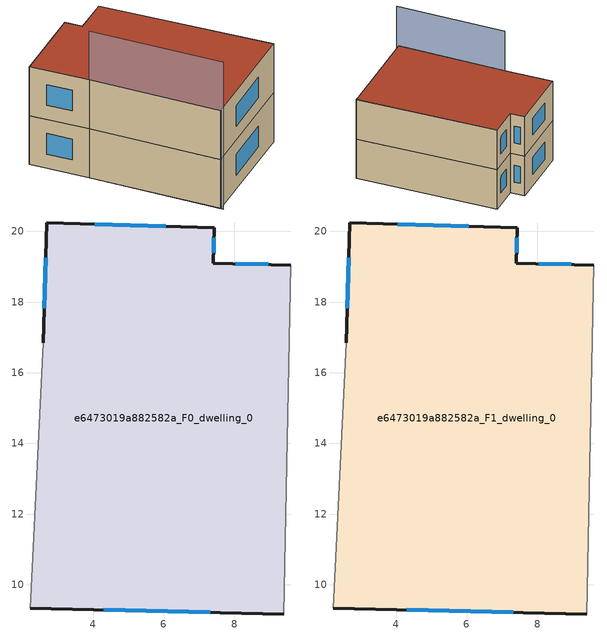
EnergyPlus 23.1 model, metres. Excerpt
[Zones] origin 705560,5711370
e6473019a882582a_F0_dwelling_0
 floor ground (EU_floor_Construction): 9.59,19.05 9.39,9.17 2.23,9.34 2.59,16.85 2.68,20.24 7.43,20.11 7.41,19.1 z0
 wall outside (EU_wall_Construction): 9.59,19.05 7.41,19.1 7.43,20.11 2.68,20.24 2.59,16.85 / 2.23,9.34 9.39,9.17 z0:3
 wall adiabatic (EU_wall_Construction): 9.39,9.17 9.59,19.05 / 2.59,16.85 2.23,9.34 z0:3
 window (EU_Window_Construction): 6.06,20.15 4.05,20.2 / 7.41,19.39 7.42,19.82 / 8.96,19.06 8.04,19.09 / 4.3,9.29 7.32,9.22 / 2.66,19.26 2.62,17.83 z0.87:2.13
e6473019a882582a_F1_dwelling_0
 floor to e6473019a882582a_F0_dwelling_0 (EU_floor_Construction): 9.59,19.05 9.39,9.17 2.23,9.34 2.59,16.85 2.68,20.24 7.43,20.11 7.4,19.1 z3
 wall outside (EU_wall_Construction): 9.59,19.05 7.41,19.1 7.43,20.11 2.68,20.24 2.59,16.85 / 2.23,9.34 9.39,9.17 z3:6
 wall adiabatic (EU_wall_Construction): 9.39,9.17 9.59,19.05 / 2.59,16.85 2.23,9.34 z3:6
 window (EU_Window_Construction): 6.06,20.15 4.05,20.2 / 7.41,19.39 7.42,19.82 / 8.96,19.06 8.04,19.09 / 4.3,9.29 7.32,9.22 / 2.66,19.26 2.62,17.83 z3.87:5.13
 roof outside (EU_roof_Construction): 9.39,9.17 9.59,19.05 7.41,19.1 7.43,20.11 2.68,20.24 2.59,16.85 2.23,9.34 z6
shading: 2.59,16.85 2.22,9.21 z0:9; 9.35,9.17 9.59,19.05 z0:6
[Building]
EU S2 Campaign: North Axis=0; Terrain=City; Solar Distribution=FullExterior
[Site:Location]
London: Latitude=51.5; Longitude=-0.5; Time Zone=0; Elevation=25
[SizingPeriod:WeatherFileDays]
AnnualSizingPeriod: Begin Month=1; Begin Day of Month=1; End Month=12; End Day of Month=31; Day of Week for Start Day=Monday; Use Weather File Daylight Saving Period=No; Use Weather File Rain and Snow Indicators=No
[MATERIAL]
EU_InternalMass_Material: Roughness=MediumRough; Thickness=0.1; Conductivity=1; Density=1800; Specific Heat=900; Thermal Absorptance=0.9; Solar Absorptance=0.7; Visible Absorptance=0.7
[MATERIAL:NOMASS] Roughness=MediumRough; Thermal Absorptance=0.9; Solar Absorptance=0.7; Visible Absorptance=0.7
Name | Thermal Resistance
EU_wall_NoMass | 0.724719
EU_roof_NoMass | 2.98947
EU_floor_NoMass | 2.39157
[WINDOWMATERIAL:SIMPLEGLAZINGSYSTEM]
EU_Window_SimpleGlazing: UFactor=2.63425; Solar Heat Gain Coefficient=0.76; Visible Transmittance=0.76
[CONSTRUCTION]
EU_wall_Construction: EU_wall_NoMass
EU_roof_Construction: EU_roof_NoMass
EU_floor_Construction: EU_floor_NoMass
EU_Window_Construction: EU_Window_SimpleGlazing
EU_InternalMass_Construction: EU_InternalMass_Material
[ZONE] Type=1; Multiplier=1; Ceiling Height=autocalculate; Volume=222.875; Floor Area=autocalculate; Part of Total Floor Area=Yes
e6473019a882582a_F0_dwelling_0; e6473019a882582a_F1_dwelling_0
[INTERNALMASS] Construction=EU_InternalMass_Construction; Surface Area=74.2919
Name | Zone or ZoneList
e6473019a882582a_F0_dwelling_0_EU_InternalMass | e6473019a882582a_F0_dwelling_0
e6473019a882582a_F1_dwelling_0_EU_InternalMass | e6473019a882582a_F1_dwelling_0
[OTHEREQUIPMENT] Fuel Type=Electricity; Design Level Calculation Method=Watts/Area; Power per Zone Floor Area=1; Fraction Latent=0; Fraction Radiant=0; Fraction Lost=0; Carbon Dioxide Generation Rate=0; EndUse Subcategory=EU_Step8_InternalGains
Name | Zone or ZoneList or Space or SpaceList | Schedule
EU_Step8_InternalGain_e6473019a882582a_F0_dwelling_0_f000 | e6473019a882582a_F0_dwelling_0 | EU_Step8_GainSchedule_e6473019a882582a_F0_dwelling_0_f000
EU_Step8_InternalGain_e6473019a882582a_F1_dwelling_0_f000 | e6473019a882582a_F1_dwelling_0 | EU_Step8_GainSchedule_e6473019a882582a_F1_dwelling_0_f000
[ZONEVENTILATION:DESIGNFLOWRATE] Schedule=EU_AlwaysOn; Design Flow Rate Calculation Method=AirChanges/Hour; Air Changes per Hour=0.418135; Ventilation Type=Natural; Fan Pressure Rise=0; Fan Total Efficiency=1; Constant Term Coefficient=1; Temperature Term Coefficient=0; Velocity Term Coefficient=0; Velocity Squared Term Coefficient=0; Minimum Indoor Temperature=-100; Maximum Indoor Temperature=100; Delta Temperature=-100; Minimum Outdoor Temperature=-100; Maximum Outdoor Temperature=100; Maximum Wind Speed=40
Name | Zone or ZoneList or Space or SpaceList
EU_ConstantAir_e6473019a882582a_F0_dwelling_0 | e6473019a882582a_F0_dwelling_0
EU_ConstantAir_e6473019a882582a_F1_dwelling_0 | e6473019a882582a_F1_dwelling_0
[HVACTEMPLATE:THERMOSTAT] Constant Heating Setpoint=20; Constant Cooling Setpoint=50
EU_HeatOnly_e6473019a882582a_F0_dwelling_0; EU_HeatOnly_e6473019a882582a_F1_dwelling_0
[HVACTEMPLATE:ZONE:IDEALLOADSAIRSYSTEM] System Availability Schedule=EU_AlwaysOn; Maximum Heating Supply Air Temperature=50; Minimum Cooling Supply Air Temperature=13; Maximum Heating Supply Air Humidity Ratio=0.0156; Minimum Cooling Supply Air Humidity Ratio=0.0077; Heating Limit=NoLimit; Cooling Limit=NoLimit; Heating Availability Schedule=EU_AlwaysOn; Cooling Availability Schedule=EU_CoolingOff; Dehumidification Control Type=ConstantSensibleHeatRatio; Cooling Sensible Heat Ratio=0.7; Dehumidification Setpoint=60; Humidification Control Type=None; Humidification Setpoint=30; Outdoor Air Method=None; Outdoor Air Flow Rate per Person=0.00944; Outdoor Air Flow Rate per Zone Floor Area=0; Outdoor Air Flow Rate per Zone=0; Demand Controlled Ventilation Type=None; Outdoor Air Economizer Type=NoEconomizer; Heat Recovery Type=None; Sensible Heat Recovery Effectiveness=0.7; Latent Heat Recovery Effectiveness=0.65
Name | Template Thermostat
e6473019a882582a_F0_dwelling_0 | EU_HeatOnly_e6473019a882582a_F0_dwelling_0
e6473019a882582a_F1_dwelling_0 | EU_HeatOnly_e6473019a882582a_F1_dwelling_0
[SIZING:ZONE] Zone Cooling Design Supply Air Temperature Input Method=SupplyAirTemperature; Zone Cooling Design Supply Air Temperature=13; Zone Heating Design Supply Air Temperature Input Method=SupplyAirTemperature; Zone Heating Design Supply Air Temperature=50; Zone Cooling Design Supply Air Humidity Ratio=0.008; Zone Heating Design Supply Air Humidity Ratio=0.008; Cooling Design Air Flow Method=DesignDay; Cooling Design Air Flow Rate=0; Cooling Minimum Air Flow per Zone Floor Area=0.000762; Cooling Minimum Air Flow=0; Cooling Minimum Air Flow Fraction=0.2; Heating Design Air Flow Method=DesignDay; Heating Design Air Flow Rate=0; Heating Maximum Air Flow per Zone Floor Area=0.002032; Heating Maximum Air Flow=0.141576; Heating Maximum Air Flow Fraction=0.3; Account for Dedicated Outdoor Air System=No; Dedicated Outdoor Air System Control Strategy=NeutralSupplyAir; Dedicated Outdoor Air Low Setpoint Temperature for Design=autosize; Dedicated Outdoor Air High Setpoint Temperature for Design=autosize; Zone Load Sizing Method=Sensible Load Only No Latent Load; Zone Latent Cooling Design Supply Air Humidity Ratio Input Method=HumidityRatioDifference; Zone Cooling Design Supply Air Humidity Ratio Difference=0.005; Zone Latent Heating Design Supply Air Humidity Ratio Input Method=HumidityRatioDifference; Zone Humidification Design Supply Air Humidity Ratio Difference=0.005
e6473019a882582a_F0_dwelling_0; e6473019a882582a_F1_dwelling_0
[SCHEDULE:CONSTANT]
Name | Hourly Value
EU_AlwaysOn | 1
EU_CoolingOff | 0
[SCHEDULE:FILE] Column Number=1; Rows to Skip at Top=0; Number of Hours of Data=8760; Column Separator=Comma; Interpolate to Timestep=No; Minutes per Item=60; Adjust Schedule for Daylight Savings=Yes
Name | File
EU_Step8_GainSchedule_e6473019a882582a_F0_dwelling_0_f000 | ../../schedules/e6473019a882582a/e6473019a882582a_F0_dwelling_0_f000_gain.csv
EU_Step8_GainSchedule_e6473019a882582a_F1_dwelling_0_f000 | ../../schedules/e6473019a882582a/e6473019a882582a_F1_dwelling_0_f000_gain.csv
